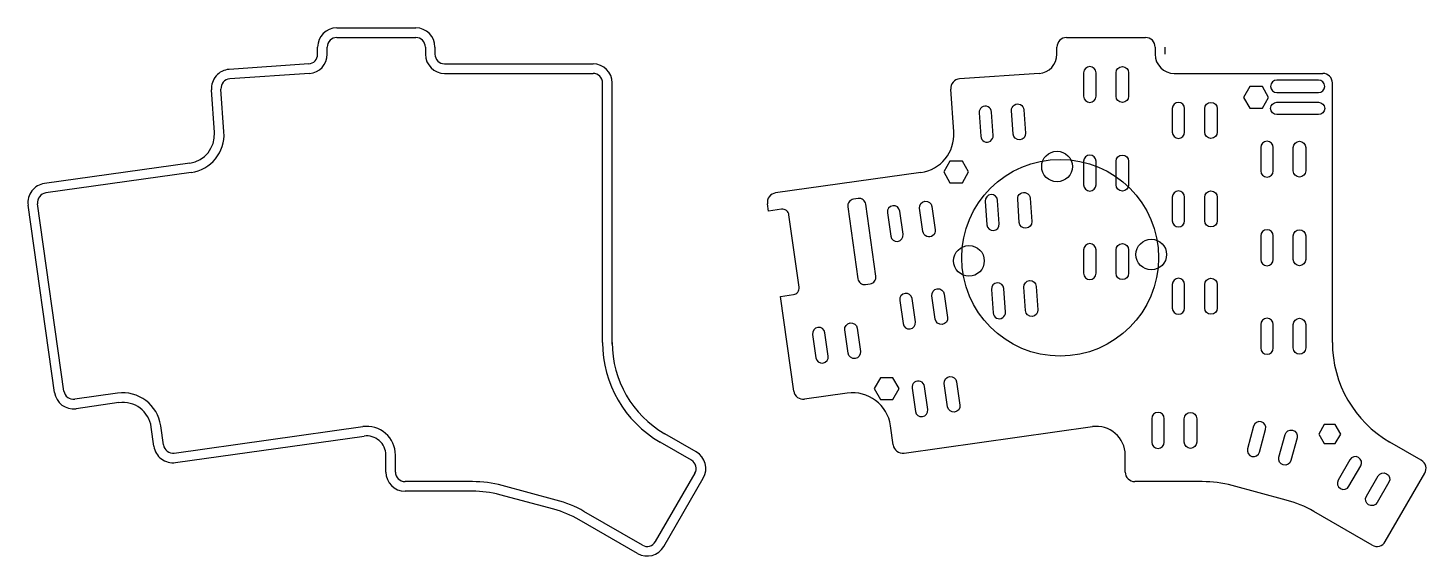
# Model space of a CAD drawing. Header units: inches. Extents: x 11 to 303, y -3 to 107.
import ezdxf

# ---------------------------------------------------------------- set-up
doc = ezdxf.new("R2010")
doc.units = ezdxf.units.IN
doc.header["$MEASUREMENT"] = 0
doc.layers.get('0').update_dxf_attribs({"color": 1})
doc.layers.add('OUTLINE_CASE', color=5, linetype='Continuous')
doc.layers.add('OUTLINE_CURVED', color=6, linetype='Continuous')

# ---------------------------------------------------------------- blocks, each defined once
blk = doc.blocks.new('switch')
for points in [[(79.21, 28.25), (79.21, 23.34, 1), (81.81, 23.34), (81.81, 28.25, 1)], [(88.6, 28.25), (88.6, 23.34, -1), (86, 23.34), (86, 28.25, -1)]]:
    blk.add_lwpolyline(points, format="xyb", close=True)

msp = doc.modelspace()

# ---------------------------------------------------------------- linework, layer by layer
at = {"layer": 'OUTLINE_CASE'}
for p, q in [((75.19, 107.48), (91.69, 107.48)), ((71.19, 101.97), (71.19, 103.48)), ((95.69, 103.48), (95.69, 101.98)), ((248.05, 103.48), (248.05, 101.98)), ((69.33, 99.98), (52.72, 98.82)), ((97.69, 99.98), (128.69, 99.98)), ((49.63, 85.61), (49.01, 94.55)), ((132.69, 41.45), (132.69, 95.98)), ((44.48, 79.25), (14.16, 74.99)), ((16.25, 31.36), (10.75, 70.47)), ((29.68, 29.21), (20.77, 27.95)), ((37.02, 20.09), (36.45, 24.1)), ((41.54, 16.69), (80.88, 22.22)), ((150.24, 18.92), (143.69, 22.7)), ((85.44, 14.71), (85.44, 18.26)), ((143.46, -0.83), (151.71, 13.45))]:
    msp.add_line(p, q, dxfattribs=at)
msp.add_lwpolyline([(137.99, -2.3), (125.8, 4.74, 0.065545), (120.49, 6.94), (109.22, 9.96, 0.065542), (103.52, 10.71), (89.44, 10.71)], format="xyb", dxfattribs=at)
for centre, radius, start, end in [((75.19, 103.48), 4, 90, 180), ((91.69, 103.48), 4, 0, 90), ((69.19, 101.97), 2, 274.0001, 0), ((97.69, 101.98), 2, 180, 270), ((128.69, 95.98), 4, 0, 90), ((53, 94.82), 4, 94.0001, 184.0001), ((43.65, 85.19), 6, 277.9998, 4.0001), ((14.71, 71.03), 4, 97.9998, 187.9998), ((154.69, 41.76), 22, 180, 240), ((20.21, 31.91), 4, 187.9998, 277.9988), ((30.51, 23.26), 6, 7.9995, 97.9988), ((81.44, 18.26), 4, 0, 97.9998), ((40.98, 20.65), 4, 187.9995, 277.9998), ((148.24, 15.45), 4, 330, 60), ((89.44, 14.71), 4, 180, 270), ((139.99, 1.17), 4, 240, 330)]:
    msp.add_arc(centre, radius, start, end, dxfattribs=at)
at = {"layer": 'OUTLINE_CURVED'}
for p, q in [((75.19, 105.48), (91.69, 105.48)), ((227.55, 105.48), (244.05, 105.48)), ((73.19, 101.97), (73.19, 103.48)), ((93.69, 103.48), (93.69, 101.98)), ((225.55, 101.97), (225.55, 103.48)), ((246.05, 103.48), (246.05, 101.98)), ((69.47, 97.98), (52.86, 96.82)), ((97.69, 97.98), (128.69, 97.98)), ((221.83, 97.98), (205.22, 96.82)), ((250.05, 97.98), (281.05, 97.98)), ((51.63, 85.75), (51, 94.69)), ((130.69, 41.76), (130.69, 95.98)), ((203.99, 85.75), (203.37, 94.69)), ((283.05, 41.76), (283.05, 95.98)), ((44.76, 77.27), (14.43, 73.01)), ((197.12, 77.27), (166.8, 73.01)), ((18.23, 31.64), (12.73, 70.75)), ((165.31, 69.22), (165.1, 70.75)), ((170.59, 31.64), (167.82, 51.39)), ((29.4, 31.19), (20.49, 29.93)), ((181.76, 31.19), (172.85, 29.93)), ((39, 20.37), (38.44, 24.38)), ((41.26, 18.67), (80.6, 24.2)), ((191.36, 20.37), (190.8, 24.38)), ((193.62, 18.67), (232.96, 24.2)), ((149.24, 17.19), (142.69, 20.97)), ((301.61, 17.19), (295.05, 20.97)), ((87.44, 14.71), (87.44, 18.26)), ((239.8, 14.71), (239.8, 18.26)), ((141.73, 0.17), (149.98, 14.45)), ((294.09, 0.17), (302.34, 14.45))]:
    msp.add_line(p, q, dxfattribs=at)
for points in [[(280.16, 96.58), (271.44, 96.58, 1), (271.44, 93.98), (280.16, 93.98, 1)], [(280.16, 89.37), (271.44, 89.37, -1), (271.44, 91.97), (280.16, 91.97, -1)], [(183.99, 55.08, 0.414214), (185.57, 53.89), (186.56, 54.03, 0.414214), (187.75, 55.61), (185.64, 70.66, 0.414214), (184.06, 71.85), (183.07, 71.71, 0.414214), (181.87, 70.13)]]:
    msp.add_lwpolyline(points, format="xyb", close=True, dxfattribs=at)
for points in [[(265.83, 95.23), (264.53, 92.98), (265.83, 90.73), (268.43, 90.73), (269.73, 92.98), (268.43, 95.23)], [(203.2, 79.65), (201.9, 77.4), (203.2, 75.15), (205.8, 75.15), (207.1, 77.4), (205.8, 79.65)], [(188.7, 34.4), (187.4, 32.15), (188.7, 29.9), (191.3, 29.9), (192.6, 32.15), (191.3, 34.4)], [(281.35, 24.65), (280.19, 22.65), (281.35, 20.65), (283.66, 20.65), (284.81, 22.65), (283.66, 24.65)]]:
    msp.add_lwpolyline(points, close=True, dxfattribs=at)
for points in [[(167.82, 51.39), (170.53, 51.77, 0.414214), (171.72, 53.35), (169.6, 68.41, 0.414214), (168.02, 69.6), (165.31, 69.22)], [(138.99, -0.57), (126.8, 6.48, 0.065545), (121.01, 8.87), (109.73, 11.89, 0.065542), (103.52, 12.71), (89.44, 12.71)], [(291.36, -0.57), (279.16, 6.48, 0.065545), (273.37, 8.87), (262.1, 11.89, 0.065542), (255.89, 12.71), (241.8, 12.71)]]:
    msp.add_lwpolyline(points, format="xyb", dxfattribs=at)
for centre, radius in [((226.21, 59.48), 20.55), ((225.56, 78.53), 3.2), ((207.18, 58.82), 3.2), ((245.24, 60.15), 3.2)]:
    msp.add_circle(centre, radius, dxfattribs=at)
for centre, radius, start, end in [((75.19, 103.48), 2, 90, 180), ((91.69, 103.48), 2, 0, 90), ((227.55, 103.48), 2, 90, 180), ((244.05, 103.48), 2, 0, 90), ((69.19, 101.97), 4, 274.0001, 0), ((97.69, 101.98), 4, 180, 270), ((221.55, 101.97), 4, 274.0001, 0), ((250.05, 101.98), 4, 180, 270), ((53, 94.82), 2, 94.0001, 184.0001), ((128.69, 95.98), 2, 0, 90), ((205.36, 94.82), 2, 94.0001, 184.0001), ((281.05, 95.98), 2, 0, 90), ((43.65, 85.19), 8, 277.9998, 4.0001), ((196.01, 85.19), 8, 277.9998, 4.0001), ((14.71, 71.03), 2, 97.9998, 187.9998), ((167.08, 71.03), 2, 97.9998, 187.9998), ((154.69, 41.76), 24, 180, 240), ((307.05, 41.76), 24, 180, 240), ((20.21, 31.91), 2, 187.9998, 277.9988), ((30.51, 23.26), 8, 7.9995, 97.9988), ((172.57, 31.91), 2, 187.9998, 277.9988), ((182.88, 23.26), 8, 7.9995, 97.9988), ((81.44, 18.26), 6, 0, 97.9998), ((233.8, 18.26), 6, 0, 97.9998), ((40.98, 20.65), 2, 187.9995, 277.9998), ((193.34, 20.65), 2, 187.9995, 277.9998), ((89.44, 14.71), 2, 180, 270), ((148.24, 15.45), 2, 330, 60), ((241.8, 14.71), 2, 180, 270), ((300.61, 15.45), 2, 330, 60), ((139.99, 1.17), 2, 240, 330), ((292.36, 1.17), 2, 240, 330)]:
    msp.add_arc(centre, radius, start, end, dxfattribs=at)

# ---------------------------------------------------------------- block references
for p in [(151.9, 69.87), (170.4, 62.37), (188.9, 54.27), (151.9, 51.37), (170.4, 43.87), (188.9, 35.77), (151.9, 32.88), (170.4, 25.63), (188.9, 17.29), (166.14, -2.39)]:
    msp.add_blockref('switch', p)
for p, rotation in [((132.24, 56.03), 4.000064641173945), ((133.53, 37.56), 4.000064641173945), ((115.65, 29.87), 7.999818043628953), ((118.22, 11.57), 7.999818043628953), ((134.82, 19.14), 4.000064641173945), ((100.03, 4.45), 7.999818043628953), ((120.8, -6.75), 7.999818043628953), ((182.78, 17.51), 345.000338842909), ((204, 32.43), 329.9999667294477)]:
    msp.add_blockref('switch', p, dxfattribs=dict(rotation=rotation))

doc.saveas('drawing.dxf')
